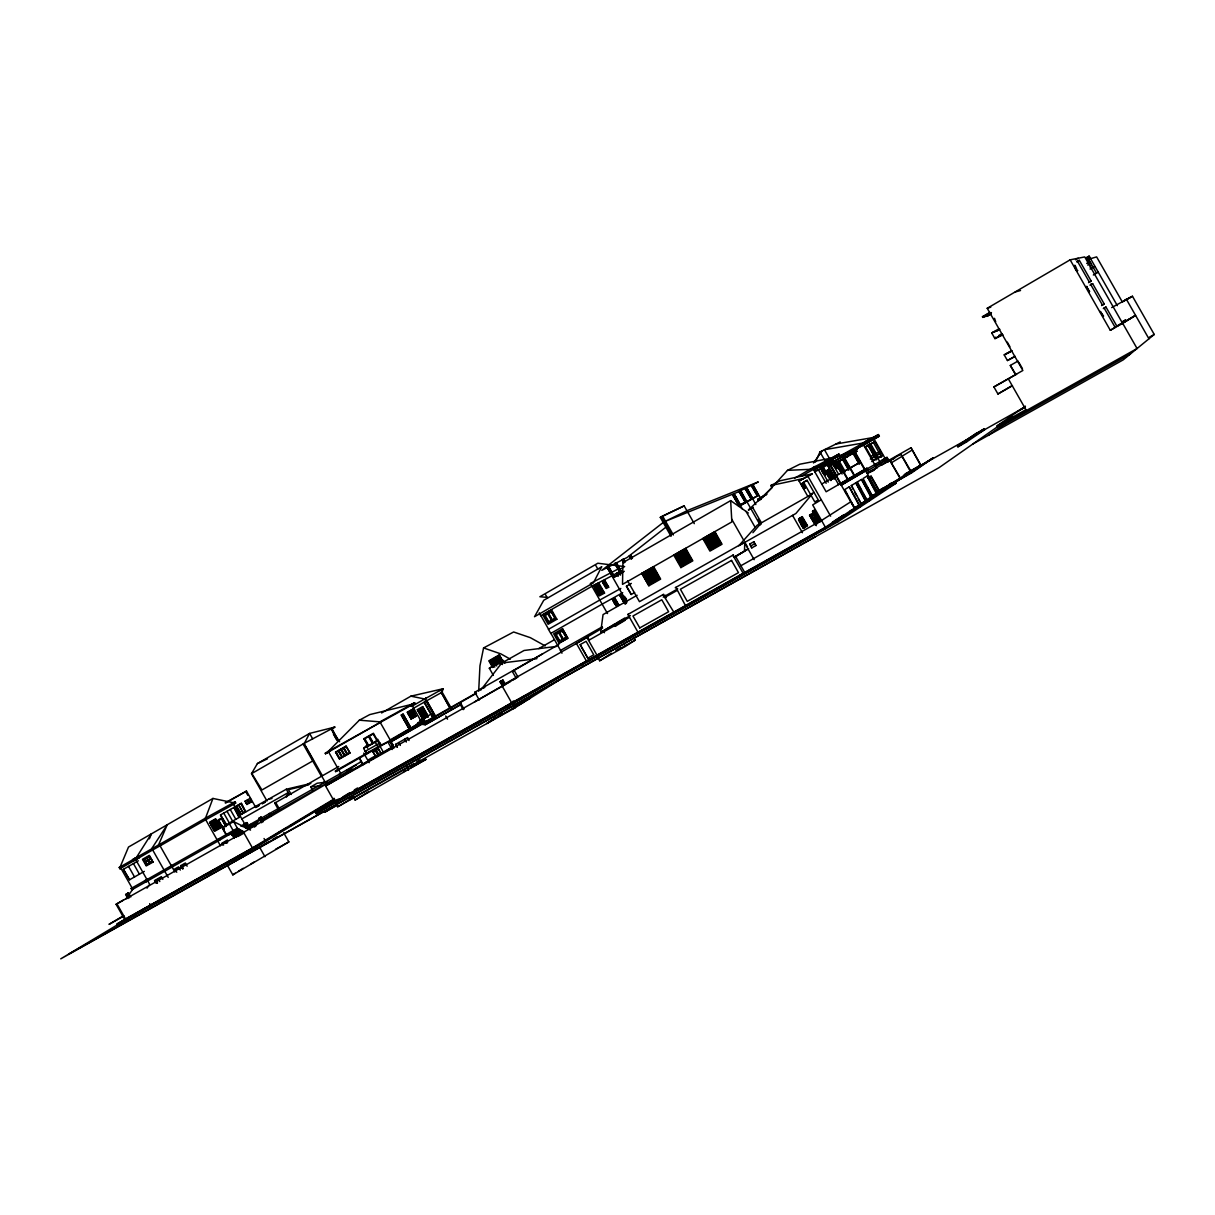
<?xml version="1.0" encoding="UTF-8"?>
<svg xmlns="http://www.w3.org/2000/svg" width="1215" height="1215" viewBox="0 0 1215 1215"><rect width="100%" height="100%" fill="white"/><g stroke="black" fill="none" stroke-linecap="round" stroke-linejoin="round"><path stroke-width="1.5" d="M478.68 691.229L479.955 665.805L483.57 647.944L513.641 631.982L530.332 637.662L545.231 645.924M411.52 706.492L426.07 698.185L425.918 701.207L413.039 708.542M630.372 615.58L600.696 632.316L603.05 614.593L637.131 595.259M1090.311 267.847L1091.009 265.234M160.091 845.868L206.277 819.426L205.517 818.09L212.944 798.437L233.432 802.72M286.467 797.055L288.213 792.605L286.3 789.234L238.808 815.812M149.369 838.836L151.389 833.87L136.369 857.547M815.371 462.216L819.958 451.934L840.233 441.911M266.981 801.004L251.49 773.697L257.398 763.567L309.582 733.42L334.824 727.086L331.482 728.985L339.593 741.757M821.203 468.14C829.374 483.737 820.444 462.748 821.431 469.734M835.51 467.183L832.715 462.292M151.617 848.814L167.245 824.742L158.497 845.033L206.413 817.604M882.394 490.89L883.502 489.189L881.361 490.45L883.426 490.207M147.015 888.15L149.688 884.353L134.956 858.337M125.616 899.267L132.799 889.243L120.164 866.948L128.501 847.052L212.944 798.437M813.518 462.976L822.221 450.811M480.654 690.226L501.749 663.026L524.075 650.481L556.607 646.395M752.905 532.702L761.41 522.815L752.708 507.521L748.47 509.935L772.026 487.731L770.781 485.544L780.106 480.76L812.182 473.865L799.06 481.019L807.853 496.449M762.306 497.937L787.487 470.357L799.774 464.221L836.892 457.053L857.547 448.532L814.825 471.876L817.087 467.411L819.563 465.998M375.086 741.864L377.698 739.221L380.978 745.129L377.895 746.906L375.086 741.864L363.649 748.364L366.322 753.452M340.534 773.029L328.263 751.386L359.351 720.191L369.77 714.587L411.581 704.411L421.787 722.409M363.649 748.364L366.307 745.691L367.735 748.212M1111.679 307.577L1132.456 296.247L1154.25 334.474L1123.207 359.853L972.775 444.052M666.883 526.414L627.305 557.366L601.774 570.367L663.193 522.511M269.274 841.539L227.539 865.551L232.824 874.861L235.285 873.221M911.28 471.769L900.892 454.228L881.695 465.087L867.92 440.286M988.205 435.426L1011.974 418.628L1011.488 417.778M1003.104 422.835L938.952 467.729L69.209 953.775M1008.89 418.78L1011.776 416.76M1115.856 326.653L1135.585 315.399L1122.675 323.296L1137.073 348.523L997.637 426.662L997.15 425.827L1025.414 406.144M966.426 442.063L984.758 429.578L984.211 428.91L976.146 433.451L957.466 446.042L957.921 446.831L966.426 442.063L965.971 441.273L957.466 446.042M965.059 441.774L983.345 429.396L983.77 430.156M957.921 446.831L984.211 428.91M958.377 445.525L976.997 432.965L977.422 433.709M815.508 536.711L60.75 958.848L139.224 911.736M337.998 799.273L315.718 812.805L316.189 813.655L837.758 521.934L895.971 483.281L895.516 482.461L870.107 496.905M878.445 490.799L911.296 472.377L933.181 457.888L911.599 472.908L878.87 491.255M852.808 510.042L851.016 510.421M882.591 488.977L900.421 478.983L921.031 465.36L911.007 447.743L920.575 465.239L903.474 475.399M587.62 661.461L825.942 528.191L838.183 520.111M842.77 517.074L847.356 514.036M852.976 510.33L850.5 511.955L849.999 511.075M861.192 504.893L869.105 499.669M873.843 496.54L877.002 494.444M885.507 488.84L898.493 480.259M315.718 812.805L837.226 520.992L895.516 482.461M878.005 492.379L879.736 491.24M851.153 501.947L854.601 508.007L859.476 504.848L849.224 486.851L858.899 505.167M865.338 500.929L855.8 482.871L865.9 500.626L861.162 503.693L851.533 485.453L852.824 489.038M863.182 493.518L866.842 499.942L871.474 496.95L861.511 479.439L870.927 497.269M867.039 486.744L872.446 496.252L876.972 493.336L867.13 476.037L876.425 493.639M879.387 491.559L885.462 487.564M879.842 491.452L825.41 527.264L334.611 801.915L339.911 798.695M881.118 489.341L882.789 488.263M809.175 537L812.303 534.934M759.269 565.081L762.245 563.153L759.178 564.929M748.212 571.202L756.11 566.782L748.303 571.354L753.847 567.633M748.303 571.354L751.493 569.288M743.155 573.298L739.085 575.91L739.601 576.836M850.743 501.81L821.537 520.46L740.892 565.734M598.038 657.907L599.663 660.763L625.376 646.41L635.278 640.077L633.683 637.252M674.325 612.952L663.041 594.621L665.456 597.355M599.663 660.763L611.449 653.26M803.161 528.358L807.428 525.7L802.28 516.648L798.574 518.896L803.768 528.024L801.353 525.153M816.86 519.002L818.075 518.243M515.859 706.097L514.34 707.054L530.089 698.352M518.03 704.746L518.592 704.776A157.054 2.84 -29.7 0 0 519.261 704.184M515.038 706.948L519.154 704.366M597.218 655.341L512.73 703.364M513.398 708.725L559.705 679.762M598.114 655.584L597.431 656.009L586.951 637.571L587.65 637.146L589.396 640.214M495.917 717.473L486.805 723.563L502.266 713.888M499.016 715.544L502.114 713.6M639.728 627.942L668.599 611.753L661.795 599.77L632.954 616.02L639.773 627.912M587.817 658.15L580.193 644.618L586.086 641.292L593.77 654.809L587.817 658.15L580.147 644.649M353.155 796.569L355.114 800.032L426.192 759.254L410.928 767.759M355.114 800.032L369.011 791.436M232.824 874.861L288.851 841.904L283.672 832.791M517.21 700.584L506.685 707.1L506.184 706.234L511.682 702.832M520.202 698.731L523.179 696.878M238.459 871.261L243.213 868.315M413.738 763.628L350.178 799.485L349.677 798.574M416.806 761.729L419.858 759.831M335.887 804.148L337.952 806.639M338.575 806.304L352.851 797.511M812.622 514.492L811.559 515.145L816.677 524.151M350.178 799.485L353.231 797.602M832.351 522.161L843.711 515.008L835.525 520.415M336.768 804.877L324.633 812.303L337.087 805.348M813.944 522.921L809.57 515.206L812.82 513.246L818.044 522.45M811.225 515.251L810.177 515.889L815.387 525.017M800.807 519.58L802.492 518.592L806.532 525.685L805.803 526.141L801.748 519.048M1121.551 323.934L1134.537 315.991M272.479 839.595L277.278 836.679M343.131 796.751L349.54 792.848M354.355 789.917L357.559 787.973M731.521 560.434L738.477 572.66L687.234 601.364L680.4 589.245L731.567 560.419M755.927 545.55L753.771 541.769L755.927 545.55L751.796 547.889L749.792 544.001L751.796 547.889M815.994 517.469L812.516 511.363L814.308 510.285L820.581 521.311M316.189 813.655L338.469 800.093M798.559 520.035L799.865 518.425M812.516 511.363L814.308 510.285M1070.142 259.828L1110.313 330.298L1115.142 327.351L1104.086 307.957L1105.969 307.046L1116.934 326.273L1122.371 322.962L1084.722 256.927L1070.142 259.828L987.218 308.276L1022.863 370.484L993.916 386.932L997.925 393.979L1012.444 385.747M800.457 518.927L801.763 517.317L800.123 518.319M393.569 746.147L325.59 785.999L335.082 802.766L343.602 797.572M348.401 794.64L351.606 792.696M798.62 520.369L802.34 518.106M879.812 491.468L871.155 476.189L868.026 478.027L869.545 477.115M747.179 549.514L734.118 557.412L748.577 548.724M333.745 799.151L252.431 847.903L124.659 919.406L117.141 923.916L117.597 924.721L255.044 847.857L334.171 799.91M902.016 456.202L911.979 450.157M891.567 462.672L901.819 456.445M126.649 919.33L213.233 870.365M216.437 868.619L219.566 866.72M849.224 486.851L844.82 489.508L854.601 508.007M850.971 485.772L855.8 482.871M861.511 479.439L856.788 482.264L861.359 490.298M867.13 476.037L863.075 478.497L872.446 496.252M254.132 847.766L286.36 827.886M333.35 800.002L289.717 826.215L294.653 823.421L291.281 825.122M161.944 899.009L164.891 897.247M172.788 893.177L183.89 886.692M886.844 462.368L889.152 460.986M900.892 454.228L910.764 472.149M142.17 910.005L144.767 908.44M734.695 557.062L732.873 555.209L743.671 574.209M148.2 906.648L133.559 915.184M625.163 620.273L614.957 626.408L613.879 624.51M685.928 606.513L675.889 587.346M602.853 631.101L614.623 624.07L615.701 625.953M616.081 623.204L624.783 618.01M903.277 476.159L910.582 471.83L900.558 478.437L889.745 460.212L900.421 478.983L911.296 472.377M258.355 845.033L253.191 848.1M638.452 633.061L627.882 614.471L628.55 614.061M821.294 499.775L812.668 504.908L825.942 528.191M123.596 915.67L109.001 924.372L123.824 916.064M759.375 565.096L762.595 563.198M765.799 561.284L770.614 558.414M875.605 466.165L886.008 459.999M575.652 643.935L602.655 627.958M865.779 471.724L887.876 458.936L886.996 457.372L882.105 460.136M997.925 393.979L1011.685 385.823M335.082 802.766L512.183 703.698L501.886 685.579L502.858 685.974L510.421 681.509M474.533 701.951L501.628 686.262M513.444 679.717L516.466 677.924M560.54 650.405L550.911 633.334M867.723 469.582L841.251 485.134L867.723 469.582L866.948 468.2L840.431 483.676M254.983 826.489L254.33 826.883L256.016 825.927M373.825 756.732L368.889 759.527M836.512 457.28L839.732 455.443L838.942 454.061L812.562 467.897L826.139 491.771L866.948 468.2M397.168 747.225L395.543 744.37L397.396 747.088M370.362 760.028L373.719 758.13M874.694 464.555L886.996 457.372M1075.488 259.782L1078.145 258.233M990.043 313.227L982.859 317.419L982.464 316.705L989.648 312.513M1076.703 261.924L1079.36 260.375L1091.207 281.136L1088.549 282.685M989.8 312.847L983.922 316.234L984.317 316.948L991.47 312.771M990.893 312.498L985.198 315.824L985.76 316.477L991.303 313.197M221.631 843.392L227.463 839.99M346.381 770.735L356.451 765.04M461.26 704.184L425.204 724.748L422.015 724.353L433.421 717.731L390.167 742.198L393.721 748.47M223.104 843.407L221.783 844.182L227.6 840.795L224.41 842.648M502.418 686.08L499.957 681.767L500.975 681.19L502.797 684.425M243.729 831.394L242.089 832.518L240.585 829.845L238.899 830.908L233.614 821.583L222.284 828.023L226.036 834.644L237.35 828.19L244.504 832.776M502.949 680.066L502.22 680.491L504.665 684.804L505.394 684.379L502.949 680.066L499.957 681.767M224.942 842.982L225.747 842.511M243.304 832.503L352.153 768.898L262 819.806L261.119 817.042L259.023 818.227L261.59 822.752M223.393 844.471L222.239 844.562L223.651 844.911M226.461 842.694L227.372 842.162M903.459 476.477L905.281 475.414M1088.139 260.709L1086.392 257.656L1089.141 256.152L1117.344 305.664M986.945 316.082L986.701 315.338L986.945 316.082L989.936 314.381M987.719 315.004L988.114 315.703L991.106 314.002M1096.522 273.178L1088.579 259.235L1096.629 256.897L1122.356 302.003M1089.84 258.673L1088.275 259.524L1087.167 257.276M1086.711 263.412L1089.901 261.559M994.508 318.33L995.708 321.762M1077.796 270.55C1075.153 273.041 1072.541 257.367 1077.249 270.687M1087.668 265.067L1090.857 263.215M476.493 693.279L422.015 724.353M128.274 895.85L129.109 895.364L127.909 893.253M174.034 869.408L178.575 866.857L180.306 870.077M180.777 865.612L182.645 868.755L180.777 865.612L185.394 862.999L187.125 866.219M279.693 807.869L278.979 808.279L275.729 802.538L274.712 803.1L278.827 810.359L262.349 819.654M323.63 782.308L324.542 781.777M116.929 903.808L125.965 919.74L125.115 920.211L116.093 904.294L123.474 900.011M161.139 877.701L155.459 880.905L157.343 883.335M178.316 867.875L174.914 869.803L176.767 872.233M183.222 868.603L182.083 865.748M185.136 864.032L181.718 865.946M233.341 835.783L234.191 835.282M671.044 536.316L660.292 517.393L662.6 516.056L684.151 505.865L694.281 523.65M1090.098 269.123L1094.669 266.48M684.151 505.865L660.292 517.393M1002.998 334.854L994.948 338.621L991.729 332.971L998.927 328.794M999.824 329.295L996.999 330.936M1093.348 275.015L1098.254 272.175M479.287 700.037L474.852 692.216L475.581 691.806M127.955 898.599L125.646 894.544L128.471 892.934L130.764 896.989M217.85 841.145L232.141 832.913L234.009 836.209M242.863 826.686L247.678 823.907L246.934 822.601L243.668 824.453M259.023 818.227L259.797 817.786L260.876 819.7L245.582 828.341M261.119 817.042L260.344 817.482L262.911 822.008M373.066 752.024L376.149 756.945L378.412 755.669L375.557 750.627L373.066 752.024L375.8 756.854M375.557 750.627L378.078 755.563M378.867 755.107L376.118 750.293L378.928 754.743M381.206 753.452L378.397 749.002L381.146 753.832M390.167 742.198L426.085 721.406L426.981 722.986M516.102 678.091L512.32 671.409L558.9 644.406M230.941 833.566L231.716 834.963L232.581 834.462M251.976 848.799L244.777 852.96M994.538 337.907L995.829 337.193M998.851 335.446L1001.874 333.7M994.948 338.621L1002.147 334.459M1086.802 286.497L1085.694 287.013L1086.802 286.497L1089.065 291.843M1089.961 285.161L1092.619 283.627L1104.268 304.054L1101.595 305.572M626.712 601.926L607.09 567.405L608.578 566.57L614.471 576.928L608.578 566.57M732.736 494.961L738.781 505.592L732.736 494.961L734.3 494.08L740.345 504.711L746.39 501.582L740.755 490.89L760.134 524.971M616.294 562.636L621.731 573.1L620.637 573.723L614.805 563.471L616.294 562.636L622.11 572.888L614.82 576.791M745.19 502.281L739.206 491.756L740.755 490.89M623.842 563.031L622.004 559.811L623.462 558.991L625.118 561.892M761.106 499.168L752.966 484.861L758.494 495.31L751.174 499.168L745.266 488.764L746.8 487.914L752.708 498.317L743.458 503.618M251.49 773.697L304.388 743.246L309.582 733.42L312.665 738.841M631.041 558.9L629.4 556.045L630.843 555.24L632.468 558.095M757.309 495.993L751.462 485.711L752.966 484.861M148.367 880.51L145.39 882.227L144.631 880.905L164.481 869.667L165.24 871.003L131.858 889.79L131.114 888.469L132.055 887.937M559.386 641.657L555.209 634.291L559.386 641.657L566.509 637.617L562.074 630.388L566.509 637.617M873.357 460.637L877.488 458.252L869.636 444.462L865.429 446.71L873.357 460.637L871.763 461.533M878.354 457.873L882.622 455.428L874.785 441.683L870.669 443.87L878.582 457.766L882.622 455.428M144.631 880.905L147.607 879.189M163.979 869.94L171.831 865.429L172.591 866.751L164.739 871.276M368.191 746.238L363.908 738.69L373.445 733.253L380.219 745.554L391.564 739.92L335.583 771.601L338.423 769.201M368.449 752.237L369.679 751.523M217.09 839.808L227.463 833.839L228.207 835.161L238.11 829.511M240.813 826.139L246.934 822.601M335.583 771.601L338.757 769.778M390.167 739.92L424.475 720.146L390.501 740.497M131.858 889.79L132.799 889.243M559.021 643.221L567.845 638.209L562.499 628.793L567.8 638.24L559.021 643.221L553.676 633.82L562.499 628.793M312.635 790.266L310.751 786.94L317.161 783.219L326.911 782.08M730.655 500.626L622.915 562.651L622.52 584.354L731.855 521.903L730.655 500.626L748.303 513.003M539.263 612.831L540.675 615.732L592.069 586.207M619.149 568.483L621.883 572.994M619.756 569.379L624.616 566.585L597.826 563.228L539.87 596.747L547.357 597.4M616.202 573.769L620.288 571.399L591.933 586.283M544.29 615.352L551.397 611.282L555.574 618.663L548.481 622.718L544.29 615.352L548.481 622.718M598.448 584.339L603.627 592.237L598.448 584.339L595.031 586.146L599.694 594.378M426.07 698.185L424.658 698.99L410.898 696.165L381.586 712.962M376.711 744.795L379.915 742.957L381.115 745.053M625.057 602.382L624.237 602.853L620.303 596.201L625.376 603.961M431.158 714.101L433.618 717.032M408.407 727.588L410.154 726.585L403.046 714.071L401.284 715.058L408.407 727.588L401.284 715.058M625.877 603.172L626.682 602.701L622.536 595.411L621.716 595.866M873.145 460.743L877.488 458.252M331.331 728.939L337.724 740.178L332.044 728.635M604.873 581.286L607.758 586.359L604.873 581.286L603.141 582.198L606.042 587.285L603.354 583.762M614.076 577.14L624.267 571.308M746.39 501.582L738.599 506.078L744.324 503.101M741.697 504.954L758.494 495.31M1015.269 356.42L1007.432 360.536L1004.213 354.886L1011.427 350.74M1012.11 350.846L1004.213 354.886M225.853 802.933L246.508 791.102L255.499 806.973M759.861 498.089L760.681 499.517L758.6 500.717L757.78 499.274L766.817 494.11M794.807 478.087L815.052 466.469L815.873 467.927L839.732 455.443M827.977 460.333L838.942 454.061M801.46 476.174L815.873 467.927M822.251 464.586L819.791 465.998L830.954 460.029M139.376 857.669L133.361 860.995L132.602 859.673L159.833 844.243L160.577 845.564L152.665 849.968M120.908 868.269L119.966 868.786L119.222 867.48L138.525 856.438L132.602 859.673M231.868 803.631L235.133 801.779L235.862 803.069L205.73 819.76M838.851 456.643L878.46 434.575L879.356 436.124L872.856 439.83M1007.432 360.536L1014.647 356.405M871.975 438.281L878.46 434.575M119.966 868.786L153.151 849.68L152.391 848.343M556.91 619.24L548.102 624.282L542.756 614.881L551.564 609.824L556.865 619.27M499.274 654.855L488.855 660.823L492.683 667.521M623.72 601.941L624.54 601.471M274.712 803.1L322.4 775.747L304.054 743.413L334.824 727.086L331.452 728.666M799.06 481.019L812.182 473.865M849.482 452.633L879.356 436.124M855.512 449.231L874.101 439.086M848.024 453.97L857.881 448.365M862.741 445.586L867.996 442.625M325.119 753.163L381.297 721.832L325.438 753.74L331.528 749.625M1103.311 308.58L1105.969 307.046M408.012 706.462L414.588 702.71L409.971 706.097M830.103 465.542L828.311 466.56L835.297 477.875M852.657 452.679L854.358 451.707M144.327 871.383L129.382 879.873L123.414 869.317L138.328 860.797M641.854 573.419L653.655 566.676L660.641 579.099L648.886 585.782L641.854 573.419L648.886 585.782M838.365 461.746L854.737 452.39L864.533 469.582M493.093 667.278L489.569 661.066L499.319 655.508L502.858 661.735M838.882 461.533L840.567 460.576L838.715 461.563M846.202 457.356L847.888 456.384L844.364 458.328M855.223 452.193L856.909 451.236L855.937 449.52L829.07 463.735L854.874 509.07L854.358 508.219L868.786 500.14L869.272 501.005M220.477 814.931L233.933 807.443L239.477 817.224L226.096 824.833L220.477 814.931L226.552 824.575M233.933 807.443L239.021 817.482M236.317 806.046L241.01 814.308L236.317 806.046L241.299 803.282L245.567 811.711L241.299 803.282M642.963 573.753L653.548 567.694L659.775 578.629L649.159 584.658L642.963 573.753L649.387 584.521M674.902 555.498L685.625 549.393L691.882 560.388L681.144 566.479L674.902 555.498L681.372 566.357M703.941 538.913L714.784 532.732L721.087 543.804L710.228 549.97L703.941 538.913L710.441 549.848M864.958 447.135L869.636 444.462M245.081 801.186L246.934 804.451L245.081 801.186L250.168 798.346L251.642 801.824L250.168 798.346M802.796 482.978L804.983 488.126L802.796 482.978L801.05 483.935L803.798 488.779L805.545 487.807M804.072 482.051L807.109 480.305L818.272 499.912L814.809 501.947L803.586 482.218L807.109 480.305M866.902 446.178L874.785 441.683M143.431 859.643L149.46 856.211L152.467 861.526L146.438 864.958L143.431 859.643L146.438 864.958M439.86 690.621L443.095 688.753L442.154 692.17L425.66 701.344M149.323 856.833L147.182 858.063L148.276 859.992L150.417 858.762M215.541 818.864L220.553 827.947L214.706 831.273L209.679 822.13L215.541 818.864L220.659 827.886M1015.603 374.736L1010.303 365.442L1018.064 361.037M599.891 599.967L548.421 629.355L550.79 633.41M211.501 826.033L210.256 822.509L214.22 830.847M830.118 479.5L825.304 471.405L828.903 469.461L834.204 478.786M825.304 471.405L828.903 469.461M1122.22 302.064L1132.456 296.247M644.755 575.044L648.764 572.766M650.086 572.083L654.034 569.82M676.679 556.895L680.947 554.465M682.025 553.903L686.232 551.504M705.718 540.28L709.894 537.896M711.2 537.152L715.179 534.889M335.583 752.07L346.062 746.101L349.996 753.027L339.501 758.995L335.583 752.07L339.501 758.995M634.625 592.556L631.162 594.53L626.439 586.222L631.36 583.413M345.986 746.587L343.982 747.726L347.52 753.968L349.54 752.829M403.046 714.071L410.154 726.585M226.248 825.972L221.662 817.953L226.142 826.048M491.543 664.058L492.47 663.527M500.155 659.153L501.081 658.621M645.454 576.274L649.463 573.981M650.784 573.298L654.718 571.05M677.378 558.125L681.645 555.695M706.416 541.51L710.593 539.141M711.899 538.382L715.878 536.119M407.344 712.218L411.202 719.007L407.344 712.218L412.66 709.241L416.092 716.227L412.66 709.241M682.724 555.134L686.931 552.734M827.05 473.106L828.493 472.316L832.138 479.044L828.493 472.316M150.569 859.157L148.534 860.326L149.779 862.513L151.814 861.359M226.081 826.443L221.677 818.743L225.808 826.595M827.324 473.41L828.478 472.787M1103.584 316.128L1100.243 311.359L1103.099 316.386M646.152 577.505L650.162 575.211M651.468 574.513L655.417 572.265M678.076 559.356L682.344 556.91M683.407 556.349L687.614 553.949M707.115 542.756L711.291 540.371M712.597 539.612L716.577 537.349M493.381 675.358L489.326 668.235L503.207 660.353L504.817 663.208M615.504 604.66L616.825 603.916L614.744 600.256L613.423 601M680.856 567.618L692.823 560.814L685.731 548.345L673.793 555.179L680.901 567.587M612.816 600.377L615.033 599.132L617.919 604.204C615.17 609.657 610.462 592.798 614.987 604.189M623.204 601.03L624.024 600.559M810.496 494.368L813.989 492.379M889.365 484.178L891.947 482.689M410.898 696.165L443.095 688.753L424.658 698.99L435.061 717.336M550.729 633.44L602.245 604.098M646.851 578.72L650.86 576.442M652.166 575.728L656.115 573.48M678.775 560.571L683.043 558.141M684.106 557.563L688.313 555.164M707.813 543.986L711.99 541.601M713.296 540.827L717.275 538.564M422.714 719.113L417.337 709.651L422.683 706.614L428.06 716.075M423.898 719.417L418.583 710.061L422.547 707.813L427.893 717.139L422.547 707.813M647.549 579.95L651.559 577.672M652.865 576.958L656.799 574.71M679.474 561.801L683.741 559.371M684.804 558.779L689.011 556.394M708.527 545.216L712.704 542.832M713.995 542.057L717.974 539.794M153.12 862.043L146.24 865.946L142.489 859.309L149.339 855.39L153.044 862.088M648.248 581.18L652.258 578.902M653.548 578.173L657.497 575.925M680.172 563.031L684.44 560.601M685.488 559.994L689.695 557.609M709.226 546.446L713.402 544.077M714.693 543.287L718.673 541.024M555.209 634.291L562.317 630.251M562.302 631.056L559.629 632.575L563.198 638.847L565.871 637.328M715.392 544.502L719.356 542.255M821.72 484.01L834.204 476.903M648.947 582.41L652.956 580.132M654.247 579.388L658.196 577.14M680.871 564.246L685.139 561.831M686.186 561.224L690.393 558.824M709.924 547.676L714.101 545.307M833.353 477.677L828.812 470.433M845.944 470.372L858.99 462.961M831.865 478.756L830.589 479.469M873.6 455.078L876.212 453.59M878.703 452.193L880.268 451.312L876 453.711M222.497 825.866L224.076 828.934M255.712 807.413L258.932 805.591M214.797 830.513L220.082 827.521L215.571 819.548L209.679 822.844M255.59 807.474L258.841 805.621M870.365 459.088L871.96 458.177M874.527 456.719L876.106 455.822L871.747 458.298M879.63 453.818L881.194 452.937L876.926 455.352M421.468 714.602L425.25 712.461M622.688 600.104L623.508 599.648M538.777 648.597L554.01 639.941M617.919 604.204L614.517 599.42M372.61 743.717L368.844 745.843L364.804 738.72L368.57 736.563L372.595 743.732M241.907 818.895L288.213 792.605M240.281 855.527L243.273 853.826M213.415 828.919L214.326 828.402M217.409 826.671L218.335 826.154M621.64 598.281L622.475 597.81M213.658 829.359L214.584 828.843M217.667 827.111L218.578 826.595M243.258 812.698L245.263 811.559L240.859 803.783L238.839 804.907M410.685 717.792L411.642 717.26M414.406 715.741L415.363 715.21M213.901 829.799L214.827 829.283M217.91 827.537L218.822 827.02M241.01 814.308L245.946 811.499M410.898 718.187L411.87 717.64M414.619 716.121L415.576 715.589M214.159 830.24L215.07 829.724L211.106 822.722L210.18 823.238M349.996 753.027L346.062 746.101M412.371 717.868L413.328 717.321M414.831 716.501L415.788 715.969M622.171 599.192L622.991 598.722M411.202 719.007L416.502 716M1122.25 321.869L1125.53 320.016M286.163 796.083L289.61 794.139M365.138 751.356L376.772 744.765M1122.113 321.975L1125.363 320.122M338.727 766.498L321.428 776.309L303.097 743.975M419.722 720.586L431.75 713.767M417.869 722.773L419.084 722.09M1110.313 330.298L1122.675 323.296M417.368 723.7L420.101 722.15M865.217 469.932L875.954 463.857L876.865 465.467M416.608 724.611L424.475 720.146M335.249 771.024L380.827 745.22M474.852 692.216L542.604 653.852M421.499 722.576L424.794 720.708M512.32 671.409L514.173 670.361L517.97 677.028L506.518 683.498M884.626 460.774L887.876 458.936M483.433 688.13L484.8 687.371M131.114 888.469L148.017 878.901M171.33 865.703L217.652 839.504L218.411 840.841L172.074 867.024M425.341 721.816L476.098 693.097M376.118 750.293L378.609 748.88M886.145 461.822L911.007 447.743M866.842 473.167L890.063 460.014M244.428 825.744L247.678 823.907M125.646 894.544L128.471 892.934M403.744 719.386L405.096 718.627M212.412 827.172L213.339 826.656M216.422 824.924L217.348 824.408M410.776 715.726L409.819 716.273L407.648 712.446L408.62 711.914L412.082 718.019L411.126 718.566L410.032 716.653L410.989 716.106M413.54 714.223L414.497 713.691M152.467 861.526L149.46 856.211M212.671 827.612L213.582 827.096M216.68 825.365L217.591 824.848M621.123 597.37L621.943 596.899M871.003 456.521L875.165 454.182M212.914 828.053L213.84 827.537M216.923 825.805L217.834 825.289M413.753 714.602L414.71 714.071M213.157 828.493L214.083 827.962M217.166 826.23L218.077 825.714M410.26 717.032L411.217 716.486M413.981 714.982L414.923 714.45M410.473 717.412L411.429 716.865M414.194 715.362L415.15 714.83M231.716 834.963L239.75 830.407M245.248 827.202L339.714 773.955M359.792 762.473L361.265 761.638L339.167 774.274L340.534 776.674M247.025 826.656L248.984 825.547M249.485 825.243L251.444 824.135M602.306 626.803L560.419 650.465L561.968 653.199M237.001 833.566L241.299 831.136M393.25 745.266L391.929 746.01L392.642 747.255L350.3 771.16M749.64 544.107L753.771 541.769M234.768 834.978L241.36 831.242M395.543 744.37L407.648 737.535L409.045 740.527M247.526 828.023L257.413 822.449M254.269 824.499L257.762 822.509M869.803 476.948L871.155 476.189M175.811 869.834L177.056 869.12M235.71 835.935L242.878 831.895L243.653 833.277L237.927 836.512M501.886 685.579L587.65 637.146M627.882 614.471L663.679 594.241M675.251 587.726L733.45 554.86M159.059 879.402L161.215 878.187M177.405 868.968L178.651 868.254M182.614 866.067L183.86 865.353M184.103 865.217L185.348 864.503M234.92 836.558L242.939 832.017L242.15 830.635L240.509 831.728L238.96 829.025L233.067 832.397L235.877 837.332M116.093 904.294L243.608 832.351L252.431 847.903M325.59 785.999L502.721 686.05M750.87 545.899L754.849 543.652M868.831 479.393L871.671 477.723L879.478 491.407M663.193 597.081L677.727 588.88M734.103 557.093L744.506 551.215L744.749 542.118L639.455 601.683L627.593 580.816M812.82 513.246L817.741 523.483M809.57 515.206L816.283 525.67M588.546 640.381L629.492 617.296M664.666 597.476L676.877 590.596M211.425 825.425L212.352 824.909M215.435 823.178L216.361 822.676M408.954 714.739L409.911 714.192M412.675 712.704L413.632 712.172M620.303 596.201L622.46 594.986L626.105 601.41M211.668 825.866L212.595 825.35M215.693 823.618L216.604 823.102M409.166 715.119L410.123 714.587M412.887 713.083L413.844 712.552M620.607 596.459L621.427 595.988L625.588 603.293M211.926 826.306L212.838 825.79M215.936 824.059L216.847 823.542M409.379 715.498L410.351 714.967M418.583 710.061L424.172 719.25M212.169 826.732L213.096 826.215M216.179 824.499L217.09 823.983M413.115 713.463L414.057 712.932M993.916 386.932L1016.606 374.174M409.607 715.893L410.564 715.346M413.328 713.843L414.285 713.311M836.406 475.657L843.195 471.845M843.59 471.617L849.847 468.094M850.227 467.881L860.326 462.201M807.428 525.7L801.687 516.982M905.129 473.911L920.575 465.239M933.181 457.888L880.966 489.888M921.031 465.36L1025.339 406.812M1149.344 337.223L1154.25 334.474M1018.55 410.928L1024.503 407.587M883.457 488.886L896.549 481.535M238.778 856.378L226.719 863.014M210.438 823.679L211.364 823.163M214.447 821.446L215.374 820.93M408.088 713.205L409.045 712.673M411.809 711.185L412.766 710.638M622.384 593.695L619.893 595.092L624.799 603.718M210.681 824.119L211.607 823.603M214.691 821.872L215.617 821.37M221.662 817.953L218.093 819.943L226.689 835.1M363.908 738.69L368.342 746.147M408.301 713.585L409.258 713.053M412.037 711.565L412.979 711.018M489.326 668.235L491.756 666.883M210.924 824.545L211.85 824.028M214.949 822.312L215.86 821.796M221.677 818.743L218.609 820.474L224.137 829.587M246.934 804.451L252.021 801.611M408.513 713.98L409.485 713.433M412.25 711.944L413.206 711.413M211.182 824.985L212.109 824.469M215.192 822.752L216.103 822.236M408.741 714.359L409.698 713.812M412.462 712.324L413.419 711.793M417.337 709.651L423.655 720.662M881.437 490.207L895.576 482.188M879.69 491.786L890.595 485.468M997.15 425.827L1025.9 409.698M880.131 491.635L887.558 487.473M880.435 491.878L895.971 483.281M866.842 499.942L857.334 481.945M1000.553 426.693L1130.421 353.96M279.07 832.351L282.381 830.498M117.141 923.916L254.573 847.022L255.044 847.857M137.249 912.784L141.73 910.278M143.355 909.367L169.857 894.711M172.712 893.04L176.054 891.248M185.515 885.781L188.765 883.958M192 882.151L195.251 880.328M204.971 874.891L208.221 873.069M145.922 908.197L169.629 894.939M205.472 875.24L252.507 848.738M786.728 549.863L757.689 565.901M789.947 548.056L793.167 546.264M796.372 544.457L806.031 539.065M246.007 802.811L250.715 800.199M408.908 711.747L409.865 711.215M411.384 710.41L412.341 709.879M602.108 604.174L622.703 592.692M407.86 712.825L408.832 712.294M411.596 710.79L412.553 710.259M514.507 707.343L524.394 701.814M498.029 716.607L503.283 713.645M512.578 708.482L513.368 708.041L488.977 721.923M621.138 647.975L635.278 640.077M337.466 806.942L515.069 707.783L513.413 704.882M275.608 849.27L288.851 841.904M123.414 869.317L129.656 879.736M251.034 863.774L254.117 862.043M328.263 751.386L331.315 749.701M119.222 867.48L120.725 866.644M325.438 753.74L330.252 751.083M499.319 655.508L502.645 661.856M599.77 600.043L620.835 588.455M489.569 661.066L493.305 667.172M205.517 818.09L235.133 801.779M359.351 720.191L379.915 721.862L414.588 702.71M626.439 586.222L631.344 594.424M380.249 722.439L414.907 703.272M653.548 567.694L659.532 578.765M802.416 486.365L803.601 485.711M648.142 570.792L654.566 581.575M225.124 802.796L246.508 791.102M714.784 532.732L720.875 543.925M709.256 535.891L715.756 546.826M680.142 552.506L686.612 563.38M615.884 650.435L620.668 647.823M598.418 594.515L599.284 594.044L595.031 586.572M599.587 593.922L600.453 593.452L596.216 585.995L595.35 586.45M600.742 593.33L601.622 592.859L597.385 585.402L596.504 585.873M598.555 595.001L603.627 592.237M555.574 618.663L551.397 611.282M597.886 593.573L598.752 593.102M601.395 591.811L602.26 591.341M597.355 592.647L598.22 592.176M600.863 590.87L601.729 590.414M748.47 509.935L753.3 507.354M605.343 586.83L606.68 586.116L604.599 582.456L603.263 583.17M596.823 591.705L597.689 591.234M600.332 589.943L601.197 589.472M823.299 470.433L822.099 471.071L822.904 472.316M605.526 587.574L607.758 586.359M833.551 465.041L834.675 464.434M405.613 770.674L403.623 771.738M595.76 589.837L596.626 589.366M599.268 588.075L600.149 587.62M830.118 465.603L856.909 451.236M873.418 442.473L881.558 457.189M596.292 590.779L597.157 590.308M599.8 589.017L600.666 588.546M595.229 588.895L596.094 588.44M598.752 587.149L599.618 586.693M594.697 587.969L595.563 587.498M848.769 453.392L852.064 451.646L859.263 464.297M598.22 586.222L599.086 585.767M598.965 584.051L594.393 586.465L599.071 594.697M757.78 499.274L766.604 494.551M618.557 572.371L619.407 571.916M829.101 457.888L824.453 449.717L862.483 443.126L873.221 437.522L887.254 462.186M813.382 469.339L832.639 461.685M831.106 460.075L836.892 457.053L836.102 455.671M1010.303 365.442L1015.011 373.172M619.27 568.407L590.338 583.458L607.5 613.545M607.09 567.405L613.378 577.565M614.805 563.471L620.744 573.024M622.004 559.811L624.024 562.515M623.462 558.991L624.738 562.089M629.4 556.045L631.542 558.946M630.843 555.24L632.104 558.293M734.3 494.08L742.365 509.039M746.8 487.914L755.836 504.574M739.206 491.756L745.524 502.099M745.266 488.764L751.508 499.001M751.462 485.711L757.628 495.826M1124.756 300.135L1130.633 297.265M886.449 461.989L894.68 458.07L887.223 462.14M867.009 473.091L875.24 469.187M867.343 473.501L873.98 470.342M1005.443 354.188L1010.197 351.94M338.378 739.798L337.041 740.497L331.482 728.985M257.398 763.567L267.497 758.798M1104.268 304.054L1102.354 304.919L1090.599 284.31L1092.619 283.627M992.868 332.303L997.955 330.343M991.729 332.971L995.131 331.649M1089.658 291.494L1086.286 286.664M988.114 315.703L987.886 314.958L982.464 316.705M1091.207 281.136L1089.172 281.789L1077.204 260.83L1079.36 260.375M987.218 308.276L990.772 307.198M308.762 784.844L288.471 789.659L291.19 794.458M1015.208 291.965L1020.524 290.522M268.545 799.318L272.008 798.468M286.3 789.234L310.812 783.493M245.552 828.144L255.408 825.836M770.781 485.544L803.388 478.543M1088.579 259.235L1091.404 258.628M1086.392 257.656L1088.397 260.663M1088.579 256.456L1089.703 258.704M1089.141 256.152L1090.645 259.251M836.042 443.991L873.221 437.522M501.749 663.026L536.939 658.667M310.751 786.94L320.563 785.801M787.487 470.357L811.848 469.248M483.57 647.944L500.823 653.867L510.315 659.168M233.614 821.583L250.518 830.088M1126.351 299.209L1148.934 338.818M1007.296 342.114L1009.954 346.776M1018.899 362.45L1022.438 368.677M1008.283 378.776L1026.386 410.548M872.309 437.78L873.205 439.359M865.976 441.075L866.887 442.685M868.254 445.252L876.547 459.832M868.057 445.358L875.909 459.149M862.483 443.126L876.881 468.398M877.61 491.088L878.202 492.121M878.582 493.411L854.251 450.492L852.444 451.448L858.063 461.32M863.425 480.396L865.232 483.57M844.516 457.858L854.525 475.43M854.145 475.657L844.121 458.055L842.39 459.057L848.753 470.251M842.785 458.845L848.237 468.428M838.76 460.333L845.291 471.83M837.803 461.442L847.949 479.272M847.554 479.5L837.393 461.654L835.631 462.657L842.101 474.017M854.677 492.288L856.529 495.553M858.382 498.803L860.235 502.053M836.042 462.444L841.585 472.164M835.814 463.522L841.084 472.787M859.339 506.382L859.856 507.262M830.604 460.227L838.563 474.215M842.572 482.461L843.392 483.919M828.539 461.427L836.482 475.384M830.513 465.33L840.826 483.449M845.108 491.346L846.84 494.368M819.958 451.934L824.894 460.591M827.278 464.753L838.639 484.694M828.767 469.552L834.067 478.862M828.645 470.524L833.277 478.649M831.652 477.419L827.947 470.919L829.131 470.266L825.82 472.088L826.519 471.678L831.166 479.849M826.215 471.86L830.847 479.788M822.798 466.363L830.908 480.593M820.11 467.79L828.25 482.097M817.999 469.005L826.139 483.312M837.226 520.992L837.758 521.934M807.929 476.295L830.62 516.162M813.731 510.619L820.201 521.979M813.093 511.029L819.381 522.086M810.906 514.385L816.404 524.364M801.414 518.668L805.925 526.611M799.835 518.106L805.013 527.188M799.561 519.807L804.087 527.766M792.545 515.357L802.432 532.732M760.241 497.892L761.061 499.319M758.19 519.397L761 524.333M746.071 511.454L755.183 527.447M731.688 519.154L743.823 540.478M745.691 543.758L747.574 547.054M744.415 542.573L754.151 559.675M735.667 556.546L745.22 573.343M685.412 549.514L691.669 560.51M662.6 516.056L673.368 534.98M661.416 516.74L671.561 534.57M664.985 595.122L666.382 597.583M618.875 572.204L620.546 575.135M616.506 573.389L618.192 576.335M625.998 598.342L626.515 599.253M624.464 596.276L626.12 599.192M621.381 595.593L625.953 603.627M595.897 565.658L597.81 569.045M597.309 584.947L601.972 593.148M596.17 585.554L600.833 593.755M623.751 643.54L625.376 646.41M603.339 630.813L604.432 632.726M576.457 643.494L586.42 661.006L581.362 664.165L581.864 665.061M545.581 594.758L547.479 598.114M558.885 632.21L563.061 639.561M547.965 613.256L552.157 620.622M540.857 615.625L548.588 629.249M499.259 654.87L502.964 661.34M498.393 656.039L501.917 662.266M501.051 661.461L498.347 656.707L497.102 657.421L499.805 662.175M500.808 661.689L502.433 664.544M496.464 657.133L499.957 663.299M500.048 664.119L496.449 657.771L495.188 658.484L497.892 663.238M494.535 658.226L498.044 664.392M497.163 663.633L494.459 658.879L493.214 659.593L496.814 665.926M492.622 659.32L496.115 665.486M495.234 664.696L492.531 659.942L491.27 660.656L494.869 666.989M504.331 683.559L502.494 680.324L503.815 683.863L502.296 684.713L500.459 681.478M490.708 660.428L494.232 666.64M513.216 700.933L514.051 702.407M500.702 681.342L502.327 684.212M513.003 705.156L514.644 708.056M464.024 709.12L460.364 702.665L460.47 704.822L425.204 724.748L424.248 723.077M459.513 703.12L463.204 709.651M440.923 689.999L451.145 707.996M450.355 708.451L441.364 692.611L450.112 708.588M445.708 715.984L447.515 719.189M435.881 716.85L426.738 700.751L435.638 717.002M434.924 716.88L435.866 718.536M433.451 718.156L424.156 702.209L432.403 716.713M422.592 706.659L427.969 716.136M411.034 710.152L414.877 716.926M409.804 710.836L413.647 717.609M408.574 711.519L412.432 718.308M404.671 739.221L406.296 742.076M398.748 742.562L400.358 745.418M406.524 766.756L408.529 770.264M379.915 721.862L393.296 745.433M389.651 740.208L392.688 745.57M387.631 741.59L392.141 749.534M379.9 746.056L383.545 752.465M368.753 735.941L373.035 743.489M365.396 751.219L366.581 753.315M363.725 753.118L369.163 762.686M359.169 757.477L363.072 764.372M359.291 758.175L363.012 764.736M343.496 747.559L347.429 754.5M333.411 734.103L336.13 738.902M340.929 749.032L344.847 755.958M338.362 750.49L342.281 757.416M303.796 743.58L313.424 760.56L261.939 789.978L251.839 773.515M321.747 776.127L325.377 782.521M334.003 798.24L336.752 803.085M269.305 813.351L271.051 816.434M245.688 791.557L247.845 795.369M247.435 799.865L249.288 803.13M264.035 838.517L264.551 839.428M238.626 804.77L243.289 813.002M259.676 847.371L264.976 856.712M232.87 803.054L247.632 829.101M230.258 809.494L235.816 819.305M227.023 811.301L232.597 821.127M223.757 813.108L229.346 822.98M229.453 823.952L236.667 836.877M231.351 833.369L234.146 838.304M227.615 842.602L226.218 842.268L226.719 843.134M213.673 820.611L218.184 828.584M212.352 821.355L216.878 829.344M211.015 822.099L215.541 830.088M219.216 838.578L219.976 839.914M204.971 818.424L220.462 845.746M159.332 844.547L174.869 871.96M151.921 848.632L168.202 877.382M162.84 879.371L161.398 876.668L154.518 880.556L156.036 883.214M159.803 881.574L158.679 879.569L156.401 880.86L157.54 882.849M133.437 863.592L139.421 874.177M128.547 866.386L134.531 876.957M149.642 903.656L150.493 905.175M127.074 893.739L129.291 897.839M517.803 704.381A157.054 2.84 -29.7 0 1 518.866 703.986M823.497 473.349A3.706 0.851 60.3 0 1 822.995 472.741M822.479 471.997A3.706 0.851 60.3 0 1 821.978 471.177M821.158 469.522A3.706 0.851 60.3 0 1 821.963 468.215A3.706 0.851 60.3 0 1 824.696 473.364M833.338 462.232A3.615 0.82 60.3 0 1 835.753 466.332A3.615 0.82 60.3 0 1 835.282 467.638M834.857 467.228A3.615 0.82 60.3 0 1 832.943 464.282M832.579 463.492A3.615 0.82 60.3 0 1 832.184 462.186M821.689 466.499A4.921 1.139 60.3 0 1 825.623 472.802A4.921 1.139 60.3 0 1 824.089 473.607A4.921 1.139 60.3 0 1 820.687 467.016M834.416 461.791A4.83 1.093 60.3 0 1 837.287 467.486A4.83 1.093 60.3 0 1 835.586 467.426A4.83 1.093 60.3 0 1 832.412 461.73M832.229 460.956A4.83 1.093 60.3 0 1 833.201 460.439M821.826 466.408A4.921 1.139 60.3 0 1 825.76 472.726A4.921 1.139 60.3 0 1 824.226 473.531A4.921 1.139 60.3 0 1 820.824 466.94M821.856 467.152A3.706 0.851 60.3 0 1 825.182 472.149A3.706 0.851 60.3 0 1 823.527 472.103A3.706 0.851 60.3 0 1 821.598 467.152M834.508 462.429A3.615 0.82 60.3 0 1 836.664 466.697A3.615 0.82 60.3 0 1 835.388 466.651A3.615 0.82 60.3 0 1 833.004 462.383M601.638 566.843L593.406 582.866L534.509 616.734L543.743 600.271L601.638 566.843M812.182 494.004L795.901 513.489L738.766 545.793L757.158 525.229L812.182 494.004M803.768 527.447L803.024 527.902L798.954 520.764L799.698 520.309L803.768 527.447M367.796 752.601L365.472 754.712L367.796 752.601M547.874 613.909L545.216 615.443L548.785 621.716L551.443 620.182L547.874 613.909M551.321 611.935L548.648 613.469L552.218 619.741L554.891 618.222L551.321 611.935M618.83 605.024L616.461 606.376L612.406 599.268L614.79 597.932L618.83 605.024M714.906 531.684L702.817 538.594L709.94 551.109L722.044 544.229L714.906 531.684M648.066 571.536L644.072 573.814L649.645 583.64L653.655 581.362L648.066 571.536M653.336 568.605L649.387 570.853L654.946 580.603L658.879 578.37L653.336 568.605M680.248 553.235L675.98 555.665L681.569 565.476L685.837 563.046L680.248 553.235M709.196 536.666L705.019 539.05L710.623 548.922L714.8 546.537L709.196 536.666M714.481 533.658L710.517 535.937L716.091 545.732L720.055 543.469L714.481 533.658M685.549 550.289L681.342 552.688L686.87 562.439L691.092 560.039L685.549 550.289M146.802 858.23L144.539 859.521L145.663 861.511L147.926 860.22L146.802 858.23M338.271 751.037L336.282 752.176L339.805 758.403L341.81 757.264L338.271 751.037M340.853 749.564L338.848 750.703L342.387 756.945L344.377 755.806L340.853 749.564M343.405 748.076L341.4 749.23L344.939 755.457L346.943 754.318L343.405 748.076M148.108 860.509L145.846 861.8L147.136 864.062L149.399 862.772L148.108 860.509M373.202 733.921L369.436 736.077L373.491 743.216L377.257 741.074L373.172 733.936M420.679 709.256L419.433 709.955L420.512 711.869L421.757 711.155L420.679 709.256M422.304 708.33L421.058 709.044L422.137 710.942L423.382 710.228L422.304 708.33M558.854 633.015L556.197 634.534L559.75 640.806L562.423 639.287L558.854 633.015M421.878 711.352L420.618 712.066L421.59 713.767L422.835 713.053L421.878 711.352M423.503 710.441L422.243 711.139L423.215 712.841L424.46 712.142L423.503 710.441M265.371 801.93L262.151 803.753L265.356 801.93M423.382 713.995L422.137 714.709L423.078 716.349L424.324 715.65L423.382 713.995M425.007 713.083L423.762 713.797L424.688 715.438L425.949 714.724L425.007 713.083M243.03 812.82L241.01 813.959L236.591 806.152L238.611 805.029L243.03 812.82M216.224 828.888L215.495 829.298L213.794 826.306L214.539 825.881L216.224 828.888M217.591 828.25L216.893 828.645L215.192 825.653L215.905 825.258L217.591 828.25M219.065 827.461L218.153 827.977L214.204 821.006L215.116 820.49L219.065 827.461M414.543 716.653L413.601 717.184L410.138 711.094L411.095 710.562L414.543 716.653M424.475 715.893L423.215 716.607L424.308 718.505L425.554 717.807L424.475 715.893M426.101 714.982L424.84 715.696L425.918 717.594L427.179 716.896L426.101 714.982M214.356 825.562L213.567 826.003L211.501 822.342L212.276 821.917L214.356 825.562M215.662 824.818L214.964 825.213L212.929 821.629L213.627 821.234L215.662 824.818M604.554 593.072L599.299 595.927L593.452 585.615L598.737 582.836L604.554 593.072M602.777 592.267L601.926 592.738L597.689 585.296L598.555 584.825L602.777 592.267M608.685 587.194L606.27 588.485L602.215 581.362L604.645 580.087L608.685 587.194M758.054 482.021L736.882 492.47L664.195 521.797L688.176 510.209L758.054 482.021"/></g></svg>
